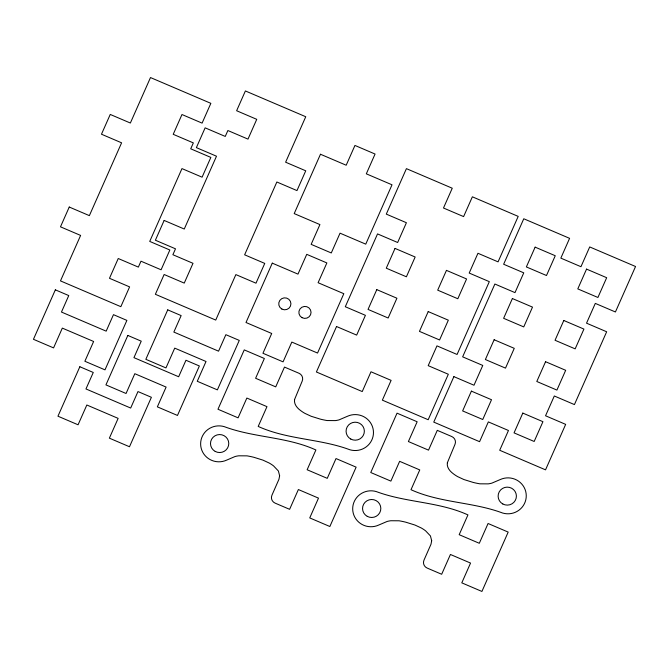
<?xml version="1.0" encoding="UTF-8"?>
<svg xmlns="http://www.w3.org/2000/svg" width="669" height="669" viewBox="0 0 669 669"><rect width="100%" height="100%" fill="white"/><g stroke="black" fill="none" stroke-linecap="round" stroke-linejoin="round"><path stroke-width="1" d="M279.634 475.784L278.948 479.28L271.932 495.236A6.096 5.988 -1.3 0 0 275.084 503.113L289.618 509.318L298.374 489.541L318.494 498.129L309.739 517.915L329.859 526.511L356.134 467.154L336.014 458.558L327.258 478.343L307.138 469.755L315.893 449.969C287.377 436.974 255.366 437.727 226.214 427.349A18.289 17.971 -1.3 0 0 200.633 444.082A18.289 17.971 -1.3 0 0 226.632 460.13L235.053 456.526A27.387 26.919 -1.3 0 1 238.783 455.806L247.02 455.857A85.289 83.834 -1.3 0 1 253.877 457.295L262.959 460.13L269.197 463.032A37.606 36.971 -1.3 0 1 273.554 465.9L278.388 470.993L279.634 475.784M294.569 399.51C293.808 404.076 297.078 407.998 300.548 410.498A37.606 36.971 -1.3 0 0 304.905 413.367L311.144 416.269L320.234 419.103A85.289 83.834 -1.3 0 0 327.082 420.542L335.32 420.6A27.387 26.919 -1.3 0 0 339.049 419.873L347.47 416.269A18.289 17.971 -1.3 0 1 373.469 432.325A18.289 17.971 -1.3 0 1 347.888 449.05C318.745 438.68 286.725 439.424 258.209 426.429L266.973 406.652L246.853 398.055L238.089 417.841L217.969 409.244L244.244 349.895L264.364 358.484L255.608 378.269L275.728 386.866L284.484 367.08L299.018 373.285A6.096 5.988 -1.3 0 1 302.171 381.171L294.569 399.51M431.681 540.719L430.995 544.223L423.979 560.17A6.096 5.988 -1.3 0 0 427.14 568.056L441.674 574.261L450.429 554.476L470.55 563.072L461.794 582.85L481.914 591.446L508.189 532.089L488.069 523.501L479.305 543.287L459.185 534.69L467.94 514.904C439.433 501.917 407.413 502.662 378.269 492.292A18.289 17.971 -1.3 0 0 352.688 509.017A18.289 17.971 -1.3 0 0 378.687 525.065L387.108 521.469A27.387 26.919 -1.3 0 1 390.83 520.741L399.067 520.791A85.289 83.834 -1.3 0 1 405.924 522.23L415.006 525.065L421.253 527.966A37.606 36.971 -1.3 0 1 425.609 530.843L430.435 535.928L431.681 540.719M447.352 462.781C446.591 467.355 449.869 471.269 453.339 473.769A37.606 36.971 -1.3 0 0 457.688 476.646L463.935 479.548L473.025 482.382A85.289 83.834 -1.3 0 0 479.874 483.821L488.111 483.871A27.387 26.919 -1.3 0 0 491.84 483.143L500.253 479.548A18.289 17.971 -1.3 0 1 526.26 495.595A18.289 17.971 -1.3 0 1 500.671 512.32C471.528 501.951 439.516 502.695 411 489.708L419.756 469.922L399.636 461.326L390.88 481.111L370.76 472.523L397.035 413.166L417.155 421.763L408.391 441.548L428.52 450.137L437.275 430.351L451.809 436.556A6.096 5.988 -1.3 0 1 454.962 444.442L447.352 462.781M69.25 207.039L60.486 226.824L80.615 235.421L60.478 280.896L120.838 306.678L129.602 286.892L109.482 278.296L118.237 258.51L138.358 267.107L140.975 261.194L161.095 269.791L169.851 250.005L149.731 241.417L181.968 168.596L202.088 177.185L210.844 157.407L190.724 148.811L193.341 142.898L173.221 134.31L181.976 114.524L202.097 123.121L210.852 103.335L150.492 77.554L130.363 123.029L110.243 114.441L101.479 134.218L121.599 142.815L89.37 215.635L69.25 207.039M55.343 289.844L33.45 339.3L53.57 347.897L62.326 328.111L93.627 341.483L84.871 361.26L104.991 369.857L126.884 320.392L113.471 314.664L106.17 331.155L61.464 312.055L68.756 295.573L55.343 289.844M79.854 366.737L57.952 416.202L78.072 424.79L86.836 405.004L118.137 418.376L109.373 438.162L129.493 446.75L151.395 397.294L137.981 391.566L130.681 408.048L85.966 388.957L93.267 372.466L79.854 366.737M164.139 220.436L155.384 240.221L175.504 248.818L172.886 254.722L193.007 263.318L184.251 283.104L164.131 274.507L155.375 294.293L215.736 320.075L235.864 274.599L255.984 283.188L264.748 263.402L244.628 254.814L276.857 181.993L296.977 190.59L305.741 170.804L285.621 162.207L305.75 116.732L245.389 90.951L236.625 110.736L256.745 119.333L247.99 139.119L227.87 130.522L225.252 136.434L205.132 127.838L196.377 147.623L216.497 156.212L184.259 229.032L164.139 220.436M127.829 335.437L105.936 384.892L126.056 393.489L134.812 373.703L166.113 387.075L157.357 406.852L177.477 415.449L199.37 365.985L185.957 360.257L178.656 376.747L133.942 357.647L141.243 341.165L127.829 335.437M167.735 309.856L145.842 359.32L165.962 367.917L174.718 348.131L206.019 361.494L197.263 381.28L217.383 389.876L239.276 340.412L225.863 334.684L218.562 351.175L173.848 332.075L181.148 315.592L167.735 309.856M272.275 263.143L246 322.5L271.706 333.48L262.95 353.265L283.071 361.862L291.826 342.076L317.541 353.056L343.816 293.699L318.101 282.719L326.865 262.934L306.737 254.345L297.981 274.123L272.275 263.143M320.476 154.246L294.209 213.595L319.916 224.575L311.16 244.361L331.28 252.957L340.036 233.172L365.751 244.152L392.017 184.803L366.311 173.823L375.066 154.037L354.946 145.441L346.191 165.226L320.476 154.246M336.54 326.514L316.404 371.989L362.238 391.566L370.994 371.78L391.114 380.368L382.359 400.154L428.185 419.731L448.322 374.255L428.202 365.659L436.957 345.873L457.078 354.47L489.315 281.649L469.195 273.061L477.95 253.275L498.071 261.863L518.199 216.388L472.373 196.811L463.609 216.597L443.488 208.009L452.252 188.223L406.418 168.647L386.289 214.122L406.409 222.718L397.654 242.504L377.533 233.907L345.296 306.728L365.416 315.325L356.661 335.102L336.54 326.514M376.789 289.627L368.034 309.413L388.154 318.009L396.909 298.223L376.789 289.627M395.036 248.408L386.281 268.194L406.401 276.79L415.156 257.005L395.036 248.408M428.21 311.587L419.455 331.372L439.575 339.969L448.33 320.183L428.21 311.587M446.457 270.368L437.693 290.154L457.822 298.75L466.577 278.965L446.457 270.368M453.883 376.63L433.755 422.106L479.581 441.682L488.345 421.896L508.465 430.493L499.71 450.27L545.536 469.847L565.665 424.372L545.544 415.775L554.308 395.989L574.428 404.586L606.658 331.765L586.537 323.177L595.301 303.392L615.421 311.98L635.55 266.505L589.715 246.936L580.96 266.714L560.839 258.125L569.595 238.34L523.768 218.763L503.64 264.247L523.76 272.835L514.996 292.621L494.876 284.024L462.647 356.845L482.767 365.441L474.003 385.227L453.883 376.63M471.394 391.131L462.63 410.917L482.75 419.513L491.514 399.728L471.394 391.131M494.14 339.743L485.376 359.529L505.505 368.126L514.26 348.34L494.14 339.743M512.387 298.533L503.623 318.31L523.743 326.907L532.507 307.121L512.387 298.533M535.133 247.145L526.369 266.931L546.489 275.519L555.253 255.734L535.133 247.145M522.815 413.091L514.051 432.876L534.171 441.473L542.935 421.687L522.815 413.091M545.561 361.703L536.797 381.489L556.917 390.086L565.681 370.3L545.561 361.703M563.8 320.493L555.044 340.27L575.164 348.867L583.928 329.081L563.8 320.493M586.554 269.105L577.79 288.891L597.91 297.479L606.674 277.702L586.554 269.105M281.883 309.061A6.096 5.988 -1.3 0 0 290.931 303.709A6.096 5.988 -1.3 0 0 281.699 298.683A6.096 5.988 -1.3 0 0 281.883 309.061M302.003 317.658A6.096 5.988 -1.3 0 0 311.052 312.298A6.096 5.988 -1.3 0 0 301.819 307.28A6.096 5.988 -1.3 0 0 302.003 317.658M215.201 451.416A9.14 8.99 -1.3 0 0 228.773 443.38A9.14 8.99 -1.3 0 0 214.925 435.845A9.14 8.99 -1.3 0 0 215.201 451.416M350.782 439.056A9.14 8.99 -1.3 0 0 364.354 431.02A9.14 8.99 -1.3 0 0 350.497 423.494A9.14 8.99 -1.3 0 0 350.782 439.056M367.256 516.351A9.14 8.99 -1.3 0 0 380.828 508.315A9.14 8.99 -1.3 0 0 366.972 500.788A9.14 8.99 -1.3 0 0 367.256 516.351M502.829 503.991A9.14 8.99 -1.3 0 0 516.401 495.963A9.14 8.99 -1.3 0 0 502.544 488.429A9.14 8.99 -1.3 0 0 502.829 503.991"/></g></svg>
